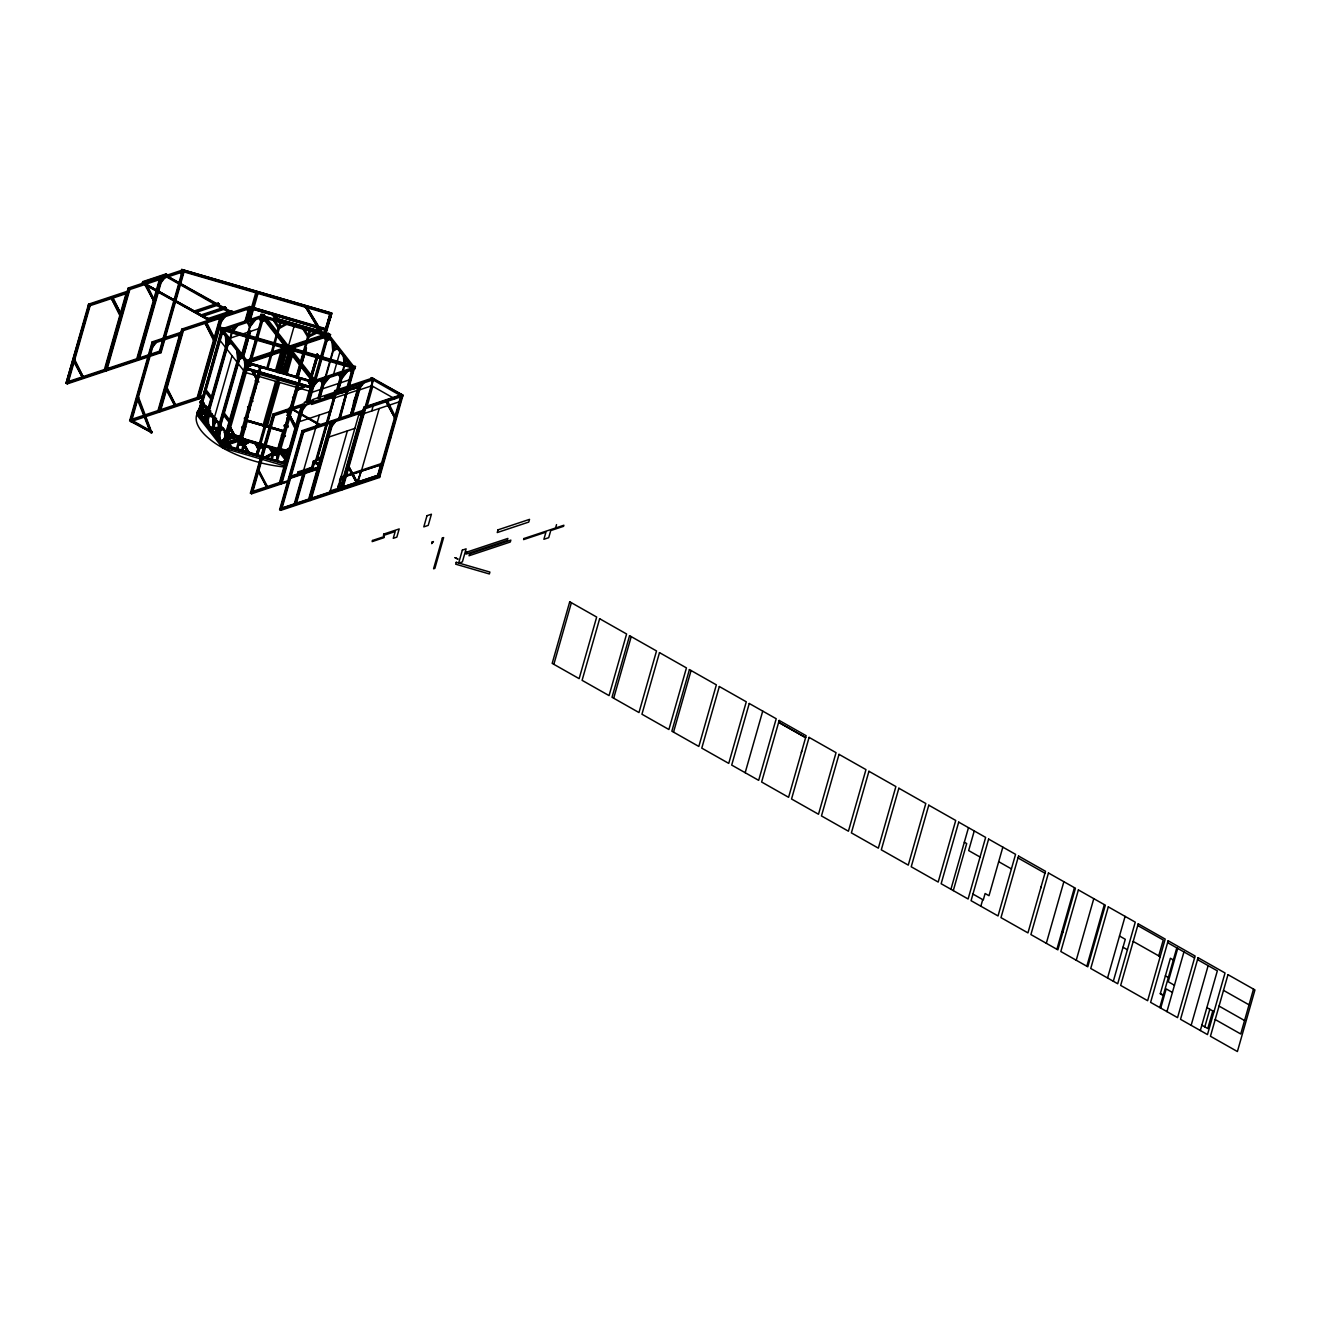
<?xml version="1.0" encoding="UTF-8"?>
<svg xmlns="http://www.w3.org/2000/svg" width="1321" height="1321" viewBox="0 0 1321 1321"><rect width="100%" height="100%" fill="white"/><g stroke="black" fill="none" stroke-linecap="round" stroke-linejoin="round"><path stroke-width="1.5" d="M801.368 752.475L801.764 751.071M1040.733 888.059L1041.13 886.639M105.647 367.354L128.22 288.077L183.272 269.765L184.461 270.425L161.03 352.674L67.239 383.883L66.05 383.222L88.557 304.193L127.311 291.297L128.484 291.974L88.276 305.201L89.465 305.878L128.203 292.981L127.014 292.321M67.239 383.883L89.745 304.854L88.557 304.193M68.197 382.644L90.142 305.646L88.953 304.986L66.347 382.198L67.52 382.875L161.327 351.667L160.138 350.99L139.366 357.908M66.05 383.222L104.788 370.326L105.086 369.319L106.274 369.979M108.553 359.295L113.012 343.658M118.031 326.039L119.699 320.177M120.805 316.264L122.49 310.385M142.288 283.355L142.784 281.621L166.116 273.86L166.974 275.164L165.918 274.57L142.569 282.331L210.105 319.831L209.808 320.854L142.288 283.355L143.196 283.041M167.189 274.454L143.642 282.942L142.569 282.331L210.105 319.831M159.214 282.232L137.202 359.543L138.375 360.22L161.806 277.971L160.617 277.294M145.194 285.435L154.326 302.179L154.739 300.742L147.275 285.683M139.349 358.982L162.202 278.764M232.232 312.202L231.026 313.523L164.696 275.891L164.993 274.867L230.432 311.195M164.696 275.891L166.116 273.86M181.819 334.015L153.038 343.592L151.849 342.915L182.1 333.008L180.911 332.331L152.146 341.908L129.623 420.937L151.865 432.71L138.556 397.307L137.648 397.621L150.957 433.007M138.144 398.744L138.556 397.307L137.235 399.058L149.95 431.273L152.113 431.686L151.221 431.984L129.92 419.913L159.379 410.121M331.406 314.794L181.225 271.086L181.704 269.467L331.852 313.16L325.395 335.815M182.315 271.003L159.461 351.221L160.65 351.881L183.503 271.68M106.704 369.698L159.858 351.997L173.513 304.028M174.636 300.115L181.869 274.685M183.272 269.765L184.18 271.449L129.111 289.761L127.939 289.101L184.461 270.425M133.471 419.649L158.404 411.359L178.946 339.266M180.432 334.048L181.836 329.111L249.801 306.489L250.99 307.166L247.357 319.913M181.109 333.817L182.215 329.903L183.404 330.58L160.551 410.781M194.567 311.839L194.864 310.815L218.196 303.054L219.088 304.738L195.756 312.499L194.567 311.839L217.899 304.061L219.088 304.738M195.756 312.499L196.036 311.492L219.385 303.731M201.436 315.736L201.733 314.712L225.065 306.951L225.957 308.635L202.625 316.396L201.436 315.736L226.254 307.628M202.625 316.396L201.733 314.712M208.008 319.467L208.305 318.444L231.637 310.683L232.529 312.367L209.197 320.128L208.008 319.467L231.34 311.69L232.529 312.367M208.9 321.152L209.478 319.121L232.826 311.36M217.899 304.061L218.196 303.054M220.062 317.304L197.209 397.522L198.398 398.199L221.251 317.981M220.178 319.038L197.886 397.291L199.075 397.968M225.065 306.951L225.957 308.635M286.112 464.513L223.1 446.184L197.176 413.06L197.952 410.435L197.275 412.647L212.714 417.139M203.929 403.945L200.065 402.822L200.742 400.61L200.363 401.815L204.21 402.938M221.565 327.509L220.888 329.722L283.503 347.935L284.18 345.739L221.565 327.509L220.789 330.134L246.73 363.258L313.671 382.743L354.672 369.104L355.448 366.478L292.833 348.249L292.156 350.461L354.771 368.675L355.167 367.486M226.568 434.163L201.964 402.723L200.594 402.657L202.394 403.268L199.785 411.954L198.084 411.458L201.469 401.832M198.513 412.003L221.548 331.109L222.935 331.191L202.691 402.261L201.304 402.178L221.317 329.969M200.462 408.007L201.964 402.723L200.775 402.046M221.945 332.611L202.262 401.716L227.526 433.998L279.375 448.991M202.625 403.566L202.922 402.558M200.775 410.55L202.443 404.705M201.717 410.071L202.823 406.191M201.601 412.565L203.814 404.787M231.026 313.523L231.324 312.499L164.993 274.867M204.54 407.396L206.208 406.455L204.54 407.396L201.684 403.747M227.839 339.15L204.507 421.052L205.894 421.135M208.107 413.324L229.227 339.216M206.026 422.687L233.14 327.096M209.197 411.954L210.848 411.013M229.92 340.521L233.817 326.865M208.685 416.231L209.098 414.794M207.975 420.805L210.204 412.945L208.834 412.879M211.822 415.025L212.12 414.001L210.733 413.935L207.744 416.709L211.822 415.025L210.452 414.943L206.786 410.253L208.437 409.312M212.764 416.528L213.011 423.43L214.382 423.513L213.688 428.021L215.901 420.227L214.53 420.161L212.318 427.938L213.688 428.021M218.147 427.641L210.105 427.211L209.808 428.219L217.849 428.665M210.105 427.211L210.386 428.962L218.427 429.391M214.481 417.337L232.034 355.745M214.101 419.599L212.318 427.938M214.316 418.493L214.596 417.486M216.925 421.531L213.441 423.991L217.816 421.283M244.93 321.432L248.843 307.743L250.016 308.404L246.119 322.109M245.607 321.201L247.836 313.374M249.52 307.512L249.801 306.489M222.836 416.181L218.708 430.712L218.46 423.793M247.935 320.177L255.927 292.172M248.48 320.623L252.311 307.281L326.832 328.962L324.867 335.848M239.25 353.714L215.917 435.616L217.288 435.682M249.009 320.64L257.133 292.073M249.586 320.953L252.938 309.213M220.013 425.775L220.31 424.768M223.959 412.284L239.514 357.677M250.115 320.953L258.222 292.618L256.852 293.097M217.437 437.251L241.049 354.325L239.679 354.259L216.347 436.161L217.717 436.227M218.378 436.772L219.501 432.842M220.079 430.795L220.491 429.358M241.71 354.259L251.155 321.102M218.807 437.317L221.036 429.474M242.387 354.028L251.832 320.871M242.304 356.901L249.174 331.34L250.412 331.422L243.543 356.967M222.143 428.483L219.137 431.257L223.513 428.565M243.84 354.507L250.412 331.422M286.558 350.164L248.199 362.928L245.838 361.574L246.119 360.567L284.477 347.803L286.855 349.14L248.497 361.904L246.119 360.567M245.97 362.301L225.726 433.371L227.096 433.437M225.841 444.137L222.919 443.179L225.429 434.378L223.348 443.74L226.882 443.79M226.188 435.352L226.485 434.345M247.308 361.227L246.73 363.258L313.011 381.901L354.969 368.08L292.354 349.867M260.716 315.405L260.997 314.381L263.754 314.53L288.011 345.524L287.73 346.531L284.973 346.383L260.716 315.405L262.384 314.464L287.73 346.531M224.537 444.401L227.245 435.005L288.837 452.938M239.613 437.515L227.328 434.592L248.067 361.888L222.787 329.623L222.506 330.63L262.466 317.337L323.975 335.237M224.867 444.83L222.506 443.476L222.209 444.5L224.587 445.838L224.867 444.83L242.437 438.985M248.199 362.928L248.497 361.904M225.577 444.054L227.806 436.277M249.983 359.015L261.789 317.568L260.6 316.891M225.643 444.731L228.351 435.336L225.858 434.939M229.227 434.493L228.946 435.501L229.986 435.154M250.098 360.765L262.747 316.313L224.702 328.979M226.7 444.384L228.913 436.59M263.473 315.554L263.754 314.53M250.643 363.06L263.573 317.651M227.988 435.682L226.948 436.029L234.345 438.176L234.626 437.152M259.048 373.447L237.45 449.256L259.23 373.496M246.119 420.805L258.734 376.535M254.54 392.304L255.647 388.391M278.45 449.47L241.264 439.332L259.775 374.388M275.346 319.319L276.469 315.405L275.164 319.913L272.275 314.183M276.271 320.243L277.377 316.33M276.601 319.963L276.981 318.642L296.218 324.239L295.821 325.56L276.7 319.665M241.512 450.89L244.699 438.985M243.923 446.68L242.618 451.204L245.706 440.372L245.409 441.396M267.04 367.238L279.821 322.39M267.602 369.517L280.927 322.704M249.884 441.594L244.319 445.227M275.296 371.3L282 347.737M282.545 345.97L288.903 345.904L294.154 349.355M255.118 443.113L257.925 449.19M283.041 347.027L283.338 346.003L288.556 346.994L302.327 352.113M276.584 370.854L282.562 350.015M276.733 372.126L282.876 350.544L286.063 352.344L287.251 351.023L286.063 352.344M278.533 367.981L283.553 350.313M284.477 347.803L285.369 349.487L285.666 348.463L245.838 361.574M284.973 346.383L285.253 345.375L260.997 314.381M262.962 425.692L275.561 381.422M277.905 372.803L284.742 350.99M285.121 348.86L285.633 347.241L285.121 348.86L290.306 350.362L290.802 348.761L283.998 347.076M286.64 345.442L286.343 346.465L282.711 341.809M279.474 372.737L286.756 347.225L280.465 371.333M256.786 453.136L258.09 452.872L256.786 453.136L259.477 443.757M259.956 444.071L278.615 378.599L247.143 369.335L310.154 387.664L286.525 380.795M257.909 453.466L260.121 445.672M281.175 371.713L294.335 325.511M287.516 350.214L285.237 348.447M288.275 348.017L287.978 346.267L288.275 348.017L290.934 349.52M285.65 373.067L291.247 352.971L287.549 352.773L287.251 351.023M288.325 350.676L288.605 349.652L291.363 349.801L315.62 380.795L315.339 381.802L312.582 381.653L288.325 350.676L289.993 349.735L314.249 380.712L312.813 382.496M282.595 371.944L289.993 348.166L282.909 372.456M289.497 347.043L289.778 346.036L328.136 333.272L330.514 334.609L330.217 335.633L291.858 348.397L289.497 347.043L329.325 333.932L329.028 334.956L353.731 366.511M267.106 426.898L279.722 382.628M313.506 330.696L296.201 325.66L296.581 324.355L315.818 329.953L315.438 331.257M290.967 346.713L290.67 347.72L321.366 337.516M290.306 350.362L287.631 349.817M284.279 372.522L289.877 352.905L288.49 352.823M288.49 481.538L251.617 493.79L250.429 493.129L272.952 414.1L302.393 404.292L303.582 404.969M291.082 350.825L291.363 349.801M291.858 348.397L292.156 347.373L330.514 334.609M284.659 374.008L290.818 352.426M272.77 416.858L251.403 491.891L252.592 492.551L274.52 415.554L273.331 414.893M251.617 493.79L274.124 414.761L335.072 394.484M285.798 374.355L291.958 352.757M286.723 375.263L293.625 351.122L292.502 350.792M270.012 446.812L269.534 448.413L272.621 453.466L272.853 452.657L264.712 457.198L272.671 453.252M275.594 447.984L272.027 459.774L272.324 458.75M295.904 377.756L309.23 330.944M296.614 376.617L305.366 347.406L306.422 348.001L302.047 363.407M297.142 376.27L303.17 355.101M304.276 351.254L305.366 347.406M297.01 378.07L300.346 366.379M301.452 362.466L310.352 331.274M297.687 377.212L306.422 348.001M298.216 376.881L300.957 367.255M289.596 407.908L320.574 425.56L289.596 407.908L290.405 407.644M278.236 450.081L296.911 384.692M289.695 408.932L290.703 407.958L289.893 408.222M292.833 400.511L293.889 396.795M295.475 391.214L296.531 387.499L282.843 435.649M297.704 384.675L276.287 460.567L279.309 450.164M280.349 446.349L297.109 387.532M291.677 409.279L292.783 405.365M315.702 331.703L316.809 327.79M316.809 332.033L317.915 328.12M284.791 452.855C285.286 449.322 284.428 455.448 288.49 453.929M295.359 429.011L279.887 483.321L281.076 483.998L304.358 402.261L312.895 399.999M298.744 417.155L302.393 404.292M309.097 381.406L311.029 384.56L309.097 381.406L317.222 354.111L318.278 354.722L310.6 381.67M310.088 379.144L317.222 354.111M310.088 382L318.278 354.722M323.397 335.418L329.92 314.348L324.471 333.42M325.759 327.41L327.228 327.839L325.593 333.354L324.124 332.925L325.214 329.094M282.05 482.759L303.979 405.762M325.214 332.298L330.283 314.464M306.076 401.914L311.706 382.182M312.582 381.653L312.862 380.646L288.605 349.652M307.199 402.245L313.011 381.901M313.655 381.406L326.584 335.996M309.758 395.491L311.442 389.579M308.569 402.311L314.2 382.578M328.136 333.272L327.856 334.279L330.217 335.633M314.761 381.736L327.988 335.303L329.028 334.956L264.068 316.049M309.246 402.096L314.877 382.347L313.688 381.67M315.752 380.299L328.136 336.872L329.507 336.938M378.004 475.989L379.193 476.666L402.046 396.449L370.805 378.615L371.828 377.641L403.021 395.21L379.589 477.459L280.795 510.335L279.623 509.658L302.129 430.629L363.077 410.352L364.266 411.013L301.832 431.637L303.021 432.314L363.969 412.036M281.142 506.438L302.509 431.422L303.698 432.083L281.769 509.08M280.795 510.335L303.318 431.29L302.129 430.629M318.08 397.869L323.645 378.367L324.817 379.028L319.269 398.529M318.757 397.638L324.322 378.136L325.494 378.813L319.946 398.315M297.786 472.918L299.586 473.116L297.786 472.918L298.067 471.911L311.624 467.403M324.983 378.054L334.428 344.913M298.695 472.621L298.975 471.597L302.344 473.512M325.957 376.65L334.857 345.458M299.884 473.298L300.164 472.274L311.492 468.509M303.07 473.05L294.286 503.846L295.475 504.523L304.243 473.727M303.483 470.854L319.385 415.025M303.203 474.751L294.979 503.631L296.152 504.292L304.936 473.496M333.09 375.957L340.224 350.924M310.93 468.542L311.211 467.535L314.58 469.434M311.607 467.469L313.457 460.963L321.515 458.288M311.921 468.955L313.919 461.921L313.11 462.185L318.361 465.157M312.35 468.889L314.547 461.161L322.142 458.635M373.546 379.688L335.699 392.287L334.527 391.61L334.807 390.603L372.654 378.004M312.549 469.302L314.547 462.267L313.738 462.532M315.554 460.88L334.114 395.722M315.669 462.631L335.996 391.264L373.826 378.681L365.735 407.083M335.551 393.823L341.66 372.373L342.849 373.034L336.739 394.484M316.875 460.534L336.393 392.056L335.204 391.396M337.895 387.747L340.124 379.936M342.486 371.168L345.821 359.461M342.915 371.713L346.251 360.022M337.416 394.269L343.526 372.803L342.337 372.142M338.044 392.684L340.191 382.314M309.064 499.85L331.588 420.821L332.76 421.498L310.253 500.527L309.064 499.85L279.623 509.658M312.284 490.718L313.969 484.79M317.354 472.951L319.038 467.023M320.161 463.077L321.845 457.149M325.23 445.309L326.914 439.381M328.037 435.435L329.722 429.507M331.29 424.008L330.877 425.445L332.066 426.122L335.716 421.432L334.543 420.755M311.228 499.288L333.156 422.291M345.541 392.519L351.733 370.805M338.572 419.384L353.252 367.585L327.988 335.303M345.607 395.144L347.621 390.521M339.249 419.153L346.796 390.256M339.48 419.071L353.912 368.13M340.158 418.856L347.423 390.983M347.968 390.983L354.342 368.675L352.971 368.609L327.707 336.327M353.351 403.252L355.035 397.34M350.61 414.546L355.068 398.925M356.175 395.012L360.187 383.073L351.27 415.157M350.577 415.388L357.842 387.499M353.467 388.968L359.395 386.607L335.022 394.186L358.8 386.26M347.373 430.894L329.837 492.485L311.096 498.727M351.832 415.091L360.98 382.958M352.476 414.992L361.376 383.751M336.145 489.909L336.442 488.902M338.473 484.724L337.598 490.355L341.445 476.831M339.48 481.207L340.488 477.69L381.918 464.464L394.269 420.871M337.317 489.992L358.569 415.372L399.801 401.65M338.407 490.091L341.297 477.426M361.475 415.966L340.851 488.357L342.04 489.034M362.581 412.053L363.985 407.132L401.832 394.533L401.534 395.557M363.275 411.838L363.704 408.139L364.893 408.816L402.723 396.217M371.729 383.668L372.737 380.118M365.058 407.314L372.869 379.92M403.021 395.21L365.174 407.793L341.743 490.041L340.57 489.381M342.717 488.803L365.57 408.585M366.759 407.512L372.786 386.343M371.713 410.996L373.595 404.391M361.64 470.111L379.193 408.503M377.311 476.584L380.613 464.992M400.857 395.772L377.591 477.046L381.092 464.728M401.171 395.821L402.195 394.847L371.003 377.905M310.914 499.239L378.4 476.782L378.698 475.775L342.75 487.73M379.804 471.861L381.406 466.23M395.408 417.073L401.221 396.696M555.58 528.004L556.537 524.619M553.846 664.331L571.382 602.723M613.687 698.215L631.223 636.623M673.528 732.115L691.081 670.523M745.176 772.702L762.729 711.111M950.922 889.264L968.475 827.673M953.3 890.602L966.691 843.558L964.33 842.22M974.254 830.942L968.656 850.575L980.066 857.032M980.843 906.206L982.725 899.618M1002.837 847.141L989 895.704L985.119 893.508L983.286 899.931L972.95 894.069M1046.315 943.293L1063.867 881.701M1056.899 949.287L1074.435 887.695M1076.235 960.251L1093.788 898.643M1086.82 966.245L1104.356 904.637M1107.559 977.986L1125.096 916.394M1113.322 981.255L1125.277 939.297L1119.514 936.011M1158.732 955.876L1163.256 939.991L1137.728 925.542M1159.788 1007.56L1163.223 995.489L1160.267 993.805L1170.389 958.27L1173.345 959.954M1176.796 947.867L1163.322 995.142L1160.366 993.475M1160.713 1008.088L1166.179 988.901L1172.404 992.418M1177.721 948.395L1168.226 981.734L1174.452 985.251M1166.938 1011.622L1183.946 951.913M1191.146 1025.327L1208.154 965.634M1200.327 1030.529L1217.335 970.836L1197.52 959.607M1204.802 1026.879L1209.821 1009.277M1212.777 1010.945L1207.774 1028.547L1201.846 1025.195M1253.513 989.115L1240.733 1033.98L1215.204 1019.531M324.124 332.925L325.214 329.243M240.868 438.044L279.193 449.668L279.524 448.546M277.526 379.556L259.543 442.733M279.012 379.986L261.03 443.162M297.836 384.229L297.506 385.352L259.032 374.173L259.378 373.05L278.615 378.648M181.704 269.467L331.852 313.16M200.065 402.822L200.445 401.634M252.311 307.281L326.683 329.523M258.222 292.618L256.918 292.899M247.588 363.506L247.341 362.367M262.466 317.337L263.771 317.057M248.695 363.836L228.632 434.312M248.199 365.636L251.502 364.002M227.328 434.592L226.155 433.915L246.4 362.846L247.77 362.912M228.417 438.39L231.72 436.756M233.668 434.675L229.97 429.556M234.345 438.176L231.258 436.624M258.421 371.515L259.676 367.04M257.942 373.116L236.525 448.347M275.28 320.409L278.582 326.716M276.981 318.642L296.218 324.239M243.213 444.896L240.306 439.266L247.886 441.462M247.341 420.937L242.172 439.1M242.238 438.836L277.674 449.157M244.302 441.065L244.583 440.058M285.864 323.496L279.689 327.047M287.433 323.942L279.276 328.483M281.67 348.678L282.661 345.557M281.489 349.338L282.133 347.324M283.503 347.935L284.18 345.739M296.581 324.355L315.818 329.953M259.593 443.955L256.076 454.837L256.373 453.83L257.843 454.259L257.562 455.266L259.907 448.001M259.213 448.909L264.299 446.894L255.019 443.542L258.107 448.579M321.664 334.279L305.366 306.769L306.934 307.232L323.315 333.949M292.156 350.461L292.833 348.249M306.934 307.232L317.998 326.188M293.097 352.724L293.757 350.709M304.689 328.979L308.008 335.286M273.728 449.635L274.008 448.612L270.921 459.444L271.218 458.437M274.339 451.749L277.641 450.114M274.933 449.536L275.495 448.397M282.76 431.24L277.608 449.421M315.273 332.05L309.114 335.6M300.726 378.978L299.471 383.453M298.992 385.072L277.592 460.286M273.744 453.78L279.012 451.171L279.491 449.569M287.202 450.263L289.993 449.371M287.598 453.681L286.228 452.624L288.094 456.587M340.95 382.529L340.009 382.842M355.448 366.478L355.068 367.667L292.453 349.438M163.854 278.203L161.575 281.125L160.386 280.465M164.828 277.889L161.162 282.562L159.99 281.901M154.128 342.156L151.849 345.095L153.038 345.755L155.317 342.833M221.515 321.366L225.164 316.677M222.506 332.809L224.785 329.87M223.315 332.677L225.742 329.556M232.579 331.208L236.707 325.907M233.272 331.224L237.681 325.577M250.594 325.214L254.738 319.913M250.197 326.65L255.696 319.583M206.951 406.802L204.755 409.609L205.944 410.286L208.14 407.462M239.497 437.829L241.925 434.708M314.183 384.741L316.479 381.819L315.29 381.142M324.124 381.142L327.212 377.179L328.401 377.839L324.272 383.14L323.084 382.479M305.58 405.217L303.302 408.156L302.113 407.479M302.889 409.593L306.538 404.903M345.243 371.168L341.099 376.468L342.288 377.146L346.432 371.845M341.875 378.582L347.39 371.531L346.201 370.854M360.699 386.145L362.978 383.206M360.286 387.581L363.936 382.892M332.479 424.685L334.758 421.746M294.666 397.208L292.552 397.274M222.572 332.397L220.871 333.503L222.242 333.569M230.118 342.04L227.047 344.038L228.417 344.104M241.512 356.604L238.441 358.585L239.811 358.668M203.451 406.009L201.75 407.099L203.137 407.182M204.821 406.075L201.353 408.536L205.432 406.851L204.061 406.785M206.159 415.289L202.08 417.931L203.451 418.014M329.144 338.159L327.443 339.266L328.83 339.332M327.047 340.702L331.125 339.018M215.538 421.449L213.853 422.555L215.224 422.621M333.619 349.784L336.69 347.803M333.206 351.221L337.301 348.579M217.139 431.273L214.085 433.271L215.455 433.338M221.234 428.731L219.55 429.837L220.921 429.903M345.012 364.348L348.084 362.367M344.599 365.785L350.065 363.209M262.483 321.482L267.767 318.873M317.023 331.356L322.291 328.747L316.825 331.951M308.701 337.037L316.66 333.107M248.216 441.561L244.732 443.79L248.018 442.155M244.517 444.632L249.785 442.023L240.108 439.86M270.954 454.837L266.281 457.644L272.258 454.688M273.926 453.186L277.443 451.452M290.405 447.439L285.435 450.395L290.207 448.034M287.037 459.279L282.067 462.251L286.839 459.89M286.624 461.227L283.635 462.697L224.438 444.83L199.174 412.548L197.456 412.036L223.398 445.177L286.393 463.506M119.831 315.504L121.416 314.745L113.127 298.001L110.981 297.654L119.831 315.504L121.004 316.181L110.981 297.654M213.523 340.29L215.108 339.514L206.819 322.786L204.672 322.423L213.523 340.29L214.696 340.95L204.672 322.423M286.096 410.484L288.242 410.831L286.096 410.484L294.93 428.351L296.531 427.575L287.053 410.171L296.531 427.575M394.335 418.608L395.937 417.849L387.647 401.105L385.501 400.758L395.524 419.285L385.501 400.758L387.647 401.105M250.99 307.166L181.538 330.134L182.727 330.795L250.693 308.173M247.01 362.251L313.952 381.736L247.01 362.251L221.086 329.127L262.086 315.471M68.279 381.554L105.086 369.319M106.984 368.675L138.16 358.305M228.847 338.589L259.296 328.45M252.773 360.336L273.86 353.318M292.568 349.256L293.46 348.959M160.568 409.725L203.649 395.375M160.27 410.732L173.332 406.389M177.064 405.151L197.605 398.315L198.794 398.992L222.209 316.743L221.036 316.066M199.521 397.671L203.351 396.399M131.109 420.59L202.906 396.696M202.625 397.704L130.812 421.597L153.319 342.568L152.146 341.908M201.75 400.808L202.262 401.716L200.875 401.634M203.318 410.088L207.232 408.8M201.073 411.904L208.685 409.378M200.792 412.928L208.404 410.385M313.292 380.877L353.252 367.585M311.739 392.387L349.801 379.721M244.501 417.799L248.133 416.594M244.22 418.823L247.853 417.618M334.527 391.61L359.114 383.437M361.789 382.545L372.357 379.028M335.831 391.842L313.06 399.421L311.64 404.441L334.411 396.861M307.958 402.443L313.523 400.593M324.636 396.894L333.899 393.823M302.113 405.316L272.654 415.108L273.843 415.785L334.791 395.507M341.462 392.964L347.324 391.544M226.865 433.139L227.906 432.793M334.642 397.902L358.437 389.992M358.965 390.058L371.812 385.782M286.921 417.948L290.769 416.676M228.351 441.528L240.455 437.515M239.299 438.952L223.678 444.153L223.1 446.184L285.435 463.671M231.208 442.568L237.053 440.62M243.097 439.53L244.137 439.183M224.587 445.838L244.104 439.348M298.761 421.894L330.267 411.409M363.853 407.644L399.817 395.673M328.632 437.119L354.854 428.4M322.44 456.802L316.792 458.156M322.142 457.826L316.512 459.163M391.247 436.508L390.9 437.713M300.577 471.993L310.022 468.856M288.853 477.228L318.311 467.419M288.539 478.351L317.981 468.542M280.861 482.082L250.726 492.106L251.915 492.783M250.429 493.129L288.771 480.514M281.224 483.486L288.721 480.993M341.016 476.964L382.264 463.242M329.87 491.082L335.534 489.199M280.58 508.42L281.092 509.312L379.87 476.435M281.753 508.024L310.039 498.611M311.211 498.215L341.528 488.126M279.755 509.146L309.213 499.355M331.703 491.858L337.449 489.843M346.944 486.689L356.439 483.536M362.037 481.67L375.412 477.228M204.573 412.102L208.487 410.814M249.471 331.72L250.709 331.802M226.783 336.095L225.396 336.029L226.205 344.913M229.656 339.778L228.269 339.695L204.937 421.597L206.324 421.68M285.253 345.375L288.011 345.524M284.428 347.621L288.292 347.803L291.677 349.735M293.394 351.65L287.152 351.303L281.786 348.265M287.037 351.716L290.158 351.881M238.176 350.659L236.806 350.593L237.598 359.477L238.969 359.56M345.953 363.869L344.583 363.803L343.988 357.116M245.723 360.303L244.352 360.22L244.88 366.115M246.333 361.079L244.946 360.996L245.277 364.679L246.664 364.761M351.452 371.878L352.823 371.961L351.881 370.029M312.862 380.646L315.62 380.795M212.186 399.025L210.815 398.959L204.524 390.917M202.014 404.16L203.384 404.243L205.927 407.479M200.842 408.75L199.454 408.684L200.065 415.355M208.157 410.336L206.786 410.253L207.133 414.183M198.084 411.458L200.214 412.499M207.133 416.792L202.674 418.707L204.061 418.79M207.562 417.337L206.175 417.271L206.786 423.942M216.561 418.295L214.894 419.236L216.264 419.302M214.464 418.394L213.077 418.311L213.408 421.993L214.795 422.076M241.974 426.633L245.805 426.848M241.677 427.657L245.524 427.855M220.227 427.443L221.598 427.509M210.666 427.938L218.708 428.367M223.216 429.573L221.845 429.507L218.18 424.817M225.742 431.422L224.075 432.363L225.462 432.429M279.342 444.005L280.729 444.087M221.565 441.148L220.194 441.082L225.66 438.506L220.805 441.858L222.176 441.924M279.87 449.9L281.257 449.982M183.355 271.053L331.588 314.183L326.353 330.58L251.832 308.883L326.535 329.969M305.168 307.364L306.736 307.826L305.366 306.769L316.71 325.28M329.639 315.372L331.109 315.802M329.49 315.818L330.96 316.247M328.946 317.502L330.415 317.932M328.813 318.212L330.283 318.642M325.544 328.037L327.03 328.467M324.52 331.488L326.006 331.918M264.728 316.891L326.006 334.725M273.612 319.93L279.524 321.647M287.4 323.942L293.312 325.66M301.188 327.955L311.029 330.811M318.906 333.107L324.801 334.824M221.367 328.103L283.982 346.333M292.635 348.843L355.25 367.073M221.268 328.533L242.8 334.791M260.402 339.91L283.899 346.746M310.154 354.391L316.033 356.092M323.86 358.371L347.34 365.207M221.185 328.698L283.8 346.928M221.086 329.127L283.701 347.34M291.908 351.27L293.427 351.716M292.123 351.98L293.229 352.311M245.079 372.39L310.303 391.379M255.069 380.795L259.015 381.934M289.481 407.809L293.411 408.949M284.411 424.966L288.275 426.089M284.213 425.56L288.077 426.683M284.015 426.155L287.879 427.277M246.697 420.26L283.685 431.026M201.799 411.558L207.595 413.242M281.604 434.774L285.468 435.897M197.754 411.029L207.414 413.836M281.423 435.369L285.286 436.491M197.556 411.624L207.215 414.431M205.184 414.299L212.912 416.544M197.176 413.06L198.877 413.556L205.201 421.63M286.442 450.032L280.762 449.041L288.094 451.171M239.415 436.805L243.064 437.862M280.663 449.454L289.117 451.914M235.468 436.756L239.118 437.812M280.977 449.999L286.442 451.584M240.538 438.423L279.375 449.734M280.481 450.048L287.796 452.178M240.24 439.447L279.078 450.742M279.012 451.171L269.732 447.819L272.82 452.872M258.619 446.828L260.105 447.258M243.246 444.698L239.283 442.898L243.444 444.104L242.948 445.705L238.804 444.5M273.777 453.582L278.12 454.193L273.959 452.987L273.48 454.606L277.641 455.811L273.678 453.995M240.372 444.318L243.147 445.111M271.119 458.849L272.225 459.18M285.452 466.181L222.506 447.786L196.746 414.695M354.16 369.269L349.454 362.433M352.294 368.823L353.483 369.5M181.638 273.397L182.81 274.074L181.902 272.209M304.887 347.555L305.96 348.166M316.743 354.276L317.816 354.87M371.218 385.451L394.698 398.744M289.778 346.036L292.156 347.373M340.422 376.7L341.611 377.377L339.943 374.008M358.519 387.284L334.725 395.194M160.336 278.318L161.525 278.979M328.186 376.848L329.358 377.525L323.86 384.576L322.671 383.916M221.416 316.858L222.605 317.535L199.752 397.737L198.563 397.076M220.739 317.09L221.928 317.75M394.748 417.172L395.937 417.849M320.953 380.316L319.781 379.655L323.183 384.807L320.739 379.325L323.595 383.371L322.407 382.694M194.864 310.815L196.036 311.492M142.784 281.621L143.84 282.232M208.305 318.444L209.478 319.121M334.807 390.603L335.996 391.264M363.985 407.132L365.174 407.793M316.247 380.828L317.436 381.488L313.787 386.178L312.598 385.501M335.402 394.979L317.469 457.925M361.426 413.985L362.615 414.645L361.69 412.796M128.22 288.077L129.408 288.754L105.977 371.003L104.788 370.326M128.616 288.87L129.805 289.547L106.951 369.748L105.763 369.087M215.108 339.514L206.472 323.777M181.836 329.111L183.025 329.788L159.593 412.036L158.404 411.359M331.29 421.845L332.479 422.505M179.26 335.963L180.449 336.64L179.524 334.774M289.646 407.347L320.772 424.85M289.448 408.057L290.504 408.668M121.416 314.745L111.955 297.324M381.158 463.044L381.439 464.629L341.578 477.888L341.313 476.32M286.674 415.124L289.91 416.957M155.102 341.842L156.274 342.519L152.625 347.192L151.436 346.515M272.952 414.1L274.124 414.761M159.858 351.997L161.03 352.674M294.93 428.351L296.119 429.011L287.284 411.161M378.4 476.782L379.589 477.459M361.095 471.382L357.314 482.132L361.294 470.771L358.123 481.868M348.084 465.157L358.09 483.684L348.084 465.157L357.132 483.998L348.496 468.261M347.671 466.594L348.86 467.271M137.483 358.536L138.672 359.196M1017.996 857.923L1044.961 873.198M1167.599 942.666L1194.564 957.94M319.897 464.183L313.936 460.814L313.589 462.02L318.84 464.992M313.457 460.963L318.708 463.935M317.453 468.261L318.642 468.938L290.537 478.285L289.365 477.608M310.303 467.832L313.671 469.748M205.713 409.295L206.902 409.972M202.526 410.352L203.715 411.029L202.229 408.04M998.693 861.688L1011.424 868.904M1223.51 990.37L1249.039 1004.835M1133.203 941.427L1160.168 956.685M298.067 471.911L301.452 473.81M166.809 388.919L175.941 405.663L167.107 387.813M174.752 405.002L174.983 405.993L165.505 388.572M1123.015 947.24L1127.407 949.733M1219.035 1006.074L1244.564 1020.539M1165.37 975.872L1168.342 977.54M158.685 410.336L159.874 411.013M258.371 471.993L267.007 487.73L257.958 468.889L267.981 487.416M309.362 498.843L310.551 499.503M1206.866 1007.593L1214.016 1011.655M257.545 470.326L258.734 471.003M74.455 360.782L83.586 377.525L74.752 359.675M1061.902 931.685L1062.893 932.246M82.397 376.865L82.629 377.856L73.976 362.119M152.163 431.703L132.017 420.293L131.72 421.3L151.865 432.71M165.604 275.594L231.935 313.226M144.947 284.048L208.058 319.847M328.747 335.963L332.446 340.702M336.161 345.442L344.798 356.472M268.163 323.216L274.223 330.96M294.55 356.934L298.199 361.591M309.114 375.527L312.747 380.184M219.798 340.108L243.89 370.887M250.429 397.935L253.038 401.27M247.539 406.918L250.016 410.071M280.894 449.52L287.07 457.396M279.507 449.437L286.921 458.899M279.375 450.94L286.773 460.402M277.856 450.378L286.492 461.425M243.559 427.046L245.128 429.044M205.894 390.999L210.931 397.423M227.79 418.955L224.009 414.134L222.638 414.067L228.929 422.109M205.465 405.514L207.727 408.404M223.1 428.037L225.363 430.927M216.297 420.739L213.853 417.618L212.483 417.535L216.149 422.225M225.181 433.75L224.57 432.974L225.098 438.886M207.727 424.85L224.157 445.838M320.045 329.523L322.093 332.875M319.798 330.316L321.862 333.685M322.407 334.774L325.494 339.827M302.938 329.111L307.595 336.723M273.513 320.557L278.17 328.153M258.52 447.142L256.588 443.988L258.322 447.753M245.012 447.291L247.44 452.178L243.939 446.448M230.168 428.962L232.793 433.255M360.732 413.11L362.202 416.082L359.543 412.433M332.512 396.267L333.437 398.116M331.554 396.581L333.024 399.553M260.187 318.097L261.096 319.963M259.23 318.411L260.699 321.383M248.249 322.06L249.917 325.428M247.291 322.39L249.504 326.865M230.234 328.07L231.902 331.439M229.276 328.384L230.746 331.373M257.958 468.889L266.792 486.739M178.566 335.088L180.036 338.077L177.377 334.428M146.928 286.674L153.55 300.065M145.492 284.329L154.326 302.179M201.089 407.974L202.757 411.343M166.694 389.249L174.983 405.993M74.339 361.112L82.629 377.856M138.887 400.643L150.115 429.077M356.918 483.007L357.132 483.998M350.924 365.983L351.27 369.913M343.377 356.34L344.17 365.24M332.578 342.568L333.189 349.239M331.984 341.792L332.776 350.676M238.787 351.436L239.382 358.123M237.4 351.369L238.011 358.041M218.956 431.901L219.55 438.572M217.569 431.818L218.18 438.506M207.38 411.029L207.711 414.728M285.749 467.089A69.699 28.352 15.9 0 1 217.635 444.863A69.699 28.352 15.9 0 1 198.464 411.343M329.144 316.875L328.401 319.649L329.87 320.078L330.63 317.304L329.144 316.875M126.337 292.535L104.409 369.533L105.581 370.21L127.526 293.212L126.337 292.535M159.659 278.549L136.806 358.751L137.995 359.428L160.832 279.21L159.659 278.549M152.526 342.7L130.597 419.698L131.786 420.359L153.715 343.361L152.526 342.7M179.953 333.569L158.008 410.567L159.197 411.244L181.126 334.246L179.953 333.569M225.297 433.668L224.999 434.692L227.377 436.029L227.658 435.005L225.297 433.668M260.782 367.354L259.329 372.439L260.782 367.354M299.619 378.648L298.166 383.734L299.619 378.648M301.436 405.53L279.491 482.528L280.679 483.205L302.625 406.208L301.436 405.53M330.613 422.06L308.685 499.057L309.857 499.734L331.802 422.737L330.613 422.06M362.103 411.591L340.174 488.588L341.363 489.249L363.292 412.251L362.103 411.591M372.489 540.487L372.175 541.61L383.965 537.68L384.279 536.557L372.489 540.487M383.817 534.064L383.42 535.467L395.194 531.537L393.278 538.308L396.845 537.119L399.173 528.945L383.817 534.064M426.98 515.702L423.81 526.864L428.219 525.395L431.406 514.232L426.98 515.702M432.149 541.99L431.686 543.641L433.42 541.577L432.149 541.99M442.353 538.01L433.569 568.806L434.857 568.393L443.625 537.581L442.353 538.01M456.24 562.284L455.695 564.183L489.364 573.958L489.893 572.059L456.24 562.284M462.333 550.13L458.618 563.159L462.383 561.904L466.098 548.859L462.333 550.13M466.643 552.161L466.098 554.077L507.33 540.355L507.875 538.44L466.643 552.161M469.599 553.846L469.054 555.745L510.286 542.023L510.831 540.124L469.599 553.846M498.034 529.837L497.257 532.545L528.747 522.076L529.523 519.368L498.034 529.837M523.925 538.539L523.611 539.595L545.936 532.165L543.905 539.282L548.71 537.68L550.741 530.58L563.588 526.303L563.885 525.23L523.925 538.539M569.731 601.782L552.178 663.373L579.143 678.647L596.679 617.056L569.731 601.782M599.651 618.723L582.099 680.332L609.064 695.606L626.6 633.997L599.651 618.723M629.572 635.682L612.019 697.273L638.984 712.547L656.52 650.956L629.572 635.682M659.493 652.624L641.94 714.232L668.905 729.506L686.441 667.898L659.493 652.624M689.413 669.582L671.861 731.174L698.826 746.448L716.362 684.856L689.413 669.582M719.334 686.524L701.781 748.132L728.746 763.389L746.282 701.798L719.334 686.524M749.255 703.482L731.702 765.074L758.667 780.348L776.203 718.74L749.255 703.482M779.192 720.44L761.623 782.015L788.587 797.306L806.157 735.714L779.192 720.44M809.096 737.382L791.543 798.99L818.508 814.248L836.044 752.656L809.096 737.382M839.017 754.341L821.464 815.932L848.429 831.206L865.965 769.598L839.017 754.341M868.937 771.282L851.385 832.874L878.349 848.148L895.886 786.556L868.937 771.282M898.858 788.224L881.305 849.832L908.27 865.106L925.806 803.498L898.858 788.224M928.779 805.183L911.226 866.774L938.191 882.048L955.727 820.457L928.779 805.183M958.699 822.124L941.146 883.732L968.111 898.99L985.648 837.398L958.699 822.124M988.62 839.083L971.067 900.674L998.032 915.948L1015.568 854.34L988.62 839.083M1018.541 856.025L1000.988 917.633L1027.953 932.89L1045.505 871.299L1018.541 856.025M1048.461 872.983L1030.908 934.574L1057.873 949.849L1075.426 888.24L1048.461 872.983M1078.382 889.925L1060.829 951.516L1087.794 966.79L1105.347 905.199L1078.382 889.925M1108.302 906.867L1090.75 968.475L1117.715 983.749L1135.267 922.141L1108.302 906.867M1138.223 923.825L1120.67 985.416L1147.635 1000.691L1165.188 939.099L1138.223 923.825M1168.144 940.767L1150.608 1002.358L1177.556 1017.632L1195.109 956.041L1168.144 940.767M1198.064 957.708L1180.528 1019.317L1207.477 1034.574L1225.029 972.983L1198.064 957.708M1227.985 974.667L1210.449 1036.258L1237.397 1051.533L1254.95 989.924L1227.985 974.667M247.44 368.311L310.452 386.657L247.44 368.311M247.787 367.073L253.071 364.464L247.787 367.073M228.929 433.305L239.91 436.491L228.929 433.305M230.564 427.525L235.039 435.732L230.564 427.525M226.783 440.818L230.102 447.125L226.783 440.818M227.195 439.381L231.67 447.571L227.195 439.381M228.021 439.827L233.289 437.218L228.021 439.827M251.816 370.689L256.291 378.896L251.816 370.689M253.384 371.151L256.703 377.459L253.384 371.151M273.843 314.646L275.594 318.394L273.843 314.646M246.763 420.078L283.751 430.844L246.763 420.078M247.275 421.201L282.711 431.505L247.275 421.201M241.875 439.711L243.625 443.46L241.875 439.711M244.55 444.417L249.025 452.624L244.55 444.417M259.626 447.472L262.929 445.838L259.626 447.472M271.3 448.281L273.034 452.03L271.3 448.281M297.952 388.803L303.913 385.848L297.952 388.803M297.539 390.24L305.481 386.31L297.539 390.24M317.436 329.92L320.722 328.285L317.436 329.92M307.71 380.365L310.617 385.996L307.71 380.365M223.018 316.33L220.739 319.253L221.928 319.93L224.207 316.99L223.018 316.33M223.183 333.173L220.458 334.94L224.553 333.255L223.183 333.173M230.713 342.816L226.634 345.475L232.1 342.899L230.713 342.816M242.123 357.38L238.028 360.022L243.493 357.446L242.123 357.38M209.841 414.167L208.14 415.273L211.211 414.249L209.841 414.167M217.552 429.837L213.474 432.495L218.939 429.919L217.552 429.837M317.734 467.254L289.646 476.6L290.835 477.277L318.922 467.915L317.734 467.254M377.311 475.477L338.143 488.522L377.311 475.477M457.826 559.014L455.101 557.71L457.826 559.014M227.394 336.872L226.007 336.805L226.618 343.477L227.988 343.559L227.394 336.872M206.175 389.976L204.805 389.91L211.096 397.935L212.483 398.017L206.175 389.976M201.238 407.314L199.867 407.248L200.66 416.132L202.047 416.214L201.238 407.314M224.306 413.126L222.919 413.044L229.21 421.085L230.597 421.168L224.306 413.126M207.958 415.9L206.588 415.834L207.38 424.718L208.768 424.801L207.958 415.9M219.369 430.464L217.982 430.382L218.791 439.282L220.161 439.348L219.369 430.464M248.414 308.932L247.225 308.272L249.339 310.798L248.414 308.932M247.456 309.263L246.267 308.586L248.926 312.235L247.456 309.263M180.927 272.522L179.755 271.862L182.397 275.495L180.927 272.522M350.907 370.359L349.735 369.682L352.377 373.331L350.907 370.359M338.985 374.322L337.796 373.645L341.198 378.813L338.985 374.322M805.612 737.613L778.647 722.339L805.612 737.613"/></g></svg>
